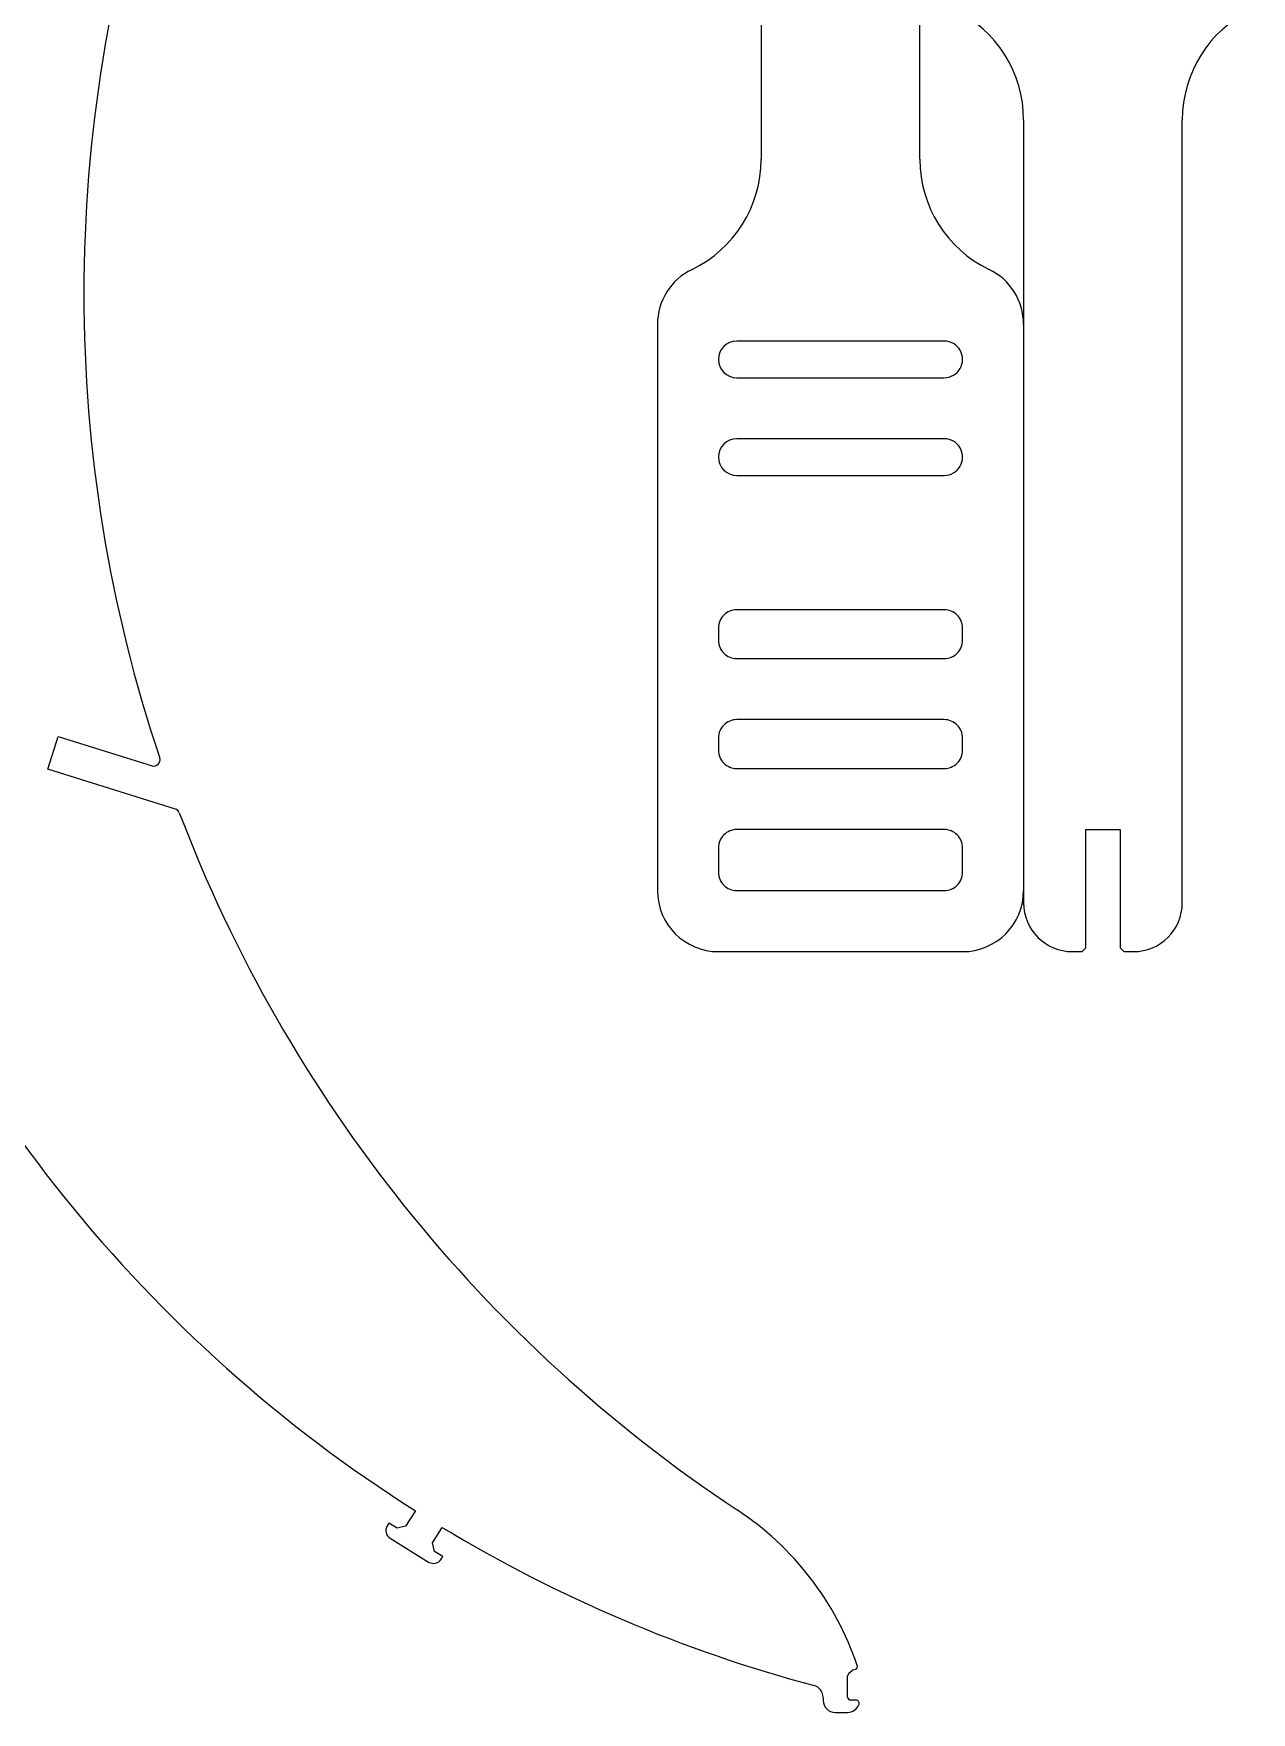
# Model space of a CAD drawing. Extents: x 11 to 185, y 6 to 281.
# Drawn here: x 82.1 to 181.8, y 6.3 to 143.8 of the extents above; entities that cross this region are included whole.
import ezdxf

# ---------------------------------------------------------------- set-up
doc = ezdxf.new("R2010")
doc.units = 0
doc.layers.get('0').update_dxf_attribs({"linetype": 'CONTINUOUS'})

msp = doc.modelspace()

# ---------------------------------------------------------------- linework, layer by layer
at = {"color": 7}
for points in [[(141.66433, 197.577674), (141.66433, 133.464489)], [(154.664315, 133.464489), (154.664315, 197.577674)], [(163.164319, 136.692009), (163.164319, 72.578824)], [(176.164304, 72.578824), (176.164304, 136.692009)], [(133.164326, 119.945985), (133.164326, 73.577632)], [(156.664327, 118.577632), (139.664318, 118.577632)], [(139.664318, 115.57763), (156.664327, 115.57763)], [(156.664327, 110.577632), (139.664318, 110.577632)], [(139.664318, 107.57763), (156.664327, 107.57763)], [(156.664327, 96.577631), (139.664318, 96.577631)], [(138.164316, 95.077631), (138.164316, 94.07763)], [(158.164329, 94.07763), (158.164329, 95.077631)], [(139.664318, 92.577631), (156.664327, 92.577631)], [(156.664327, 87.57763), (139.664318, 87.57763)], [(83.228244, 83.533182), (84.070219, 86.20359), (91.761112, 83.796602)], [(138.164316, 86.077631), (138.164316, 85.07763)], [(158.164329, 85.07763), (158.164329, 86.077631)], [(93.670861, 80.258577), (83.228244, 83.533182)], [(139.664318, 83.57763), (156.664327, 83.57763)], [(156.664327, 78.57763), (139.664318, 78.57763)], [(168.264295, 78.578822), (171.064301, 78.578822)], [(168.264295, 68.878824), (168.264295, 78.578822)], [(171.064301, 78.578822), (171.064301, 68.878824)], [(138.164316, 77.07763), (138.164316, 75.077631)], [(158.164329, 75.077631), (158.164329, 77.07763)], [(139.664318, 73.577632), (156.664327, 73.577632)], [(167.96431, 68.578824), (168.264295, 68.878824)], [(171.064301, 68.878824), (171.364312, 68.578824)], [(138.164316, 68.577631), (158.164329, 68.577631)], [(167.164316, 68.578824), (167.96431, 68.578824)], [(171.364312, 68.578824), (172.164306, 68.578824)], [(113.332551, 22.786818), (112.52975, 21.519597)], [(111.15652, 21.780978), (111.025027, 21.568359)], [(111.832237, 21.363095), (111.15652, 21.780978)], [(112.52975, 21.519597), (111.832237, 21.363095)], [(114.736457, 20.154929), (115.52542, 21.43067)], [(111.268417, 20.536008), (114.415266, 18.589892)], [(114.898718, 19.466694), (114.736457, 20.154929)], [(115.579115, 19.045901), (114.898718, 19.466694)], [(115.447622, 18.833282), (115.579115, 19.045901)], [(148.736817, 7.526551), (148.736817, 9.276558)], [(146.736819, 7.506284), (146.736819, 7.276547)], [(149.443924, 7.276547), (148.986819, 7.276547)], [(147.736819, 6.276554), (148.736817, 6.276554)]]:
    msp.add_lwpolyline(points, dxfattribs=at)
for points in [[(92.387939, 160.506693), (84.095365, 135.826783), (84.094529, 109.113113), (92.385557, 84.432682)], [(163.164319, 136.692009), (163.164314, 140.535484), (160.961507, 144.038845), (157.497632, 145.704344)], [(181.830964, 145.704344), (178.3671, 144.038837), (176.164304, 140.535479), (176.164304, 136.692009)], [(135.99767, 124.452154), (139.461533, 126.11766), (141.664331, 129.621019), (141.66433, 133.46449)], [(154.664315, 133.46449), (154.664319, 129.621013), (156.867128, 126.117653), (160.331002, 124.452154)], [(135.99767, 124.452154), (134.265732, 123.619405), (133.164328, 121.867724), (133.164326, 119.945985)], [(163.164319, 119.945985), (163.164322, 121.867718), (162.062929, 123.619397), (160.331002, 124.452154)], [(139.664318, 118.577632), (138.835891, 118.577632), (138.164318, 117.906058), (138.164318, 117.077631)], [(157.963366, 117.827631), (157.695416, 118.291733), (157.200225, 118.577632), (156.664327, 118.577632)], [(138.164318, 117.077631), (138.164318, 116.249203), (138.835891, 115.57763), (139.664318, 115.57763)], [(157.963366, 116.32763), (158.231315, 116.791732), (158.231315, 117.363529), (157.963366, 117.827631)], [(156.664327, 115.57763), (157.200225, 115.57763), (157.695416, 115.863528), (157.963366, 116.32763)], [(139.664318, 110.577632), (138.835891, 110.577632), (138.164318, 109.906058), (138.164318, 109.077631)], [(157.963366, 109.827631), (157.695416, 110.291733), (157.200225, 110.577632), (156.664327, 110.577632)], [(138.164318, 109.077631), (138.164318, 108.249203), (138.835891, 107.57763), (139.664318, 107.57763)], [(157.963366, 108.32763), (158.231315, 108.791732), (158.231315, 109.363529), (157.963366, 109.827631)], [(156.664327, 107.57763), (157.200225, 107.57763), (157.695416, 107.863528), (157.963366, 108.32763)], [(139.664318, 96.577631), (139.266493, 96.577631), (138.884962, 96.419596), (138.603657, 96.138292)], [(157.724988, 96.138292), (157.443683, 96.419596), (157.062152, 96.577631), (156.664327, 96.577631)], [(138.603657, 96.138292), (138.322352, 95.856987), (138.164316, 95.475456), (138.164316, 95.077631)], [(158.164329, 95.077631), (158.164329, 95.475456), (158.006293, 95.856987), (157.724988, 96.138292)], [(138.164316, 94.07763), (138.164316, 93.679805), (138.322352, 93.298274), (138.603657, 93.01697)], [(157.724988, 93.01697), (158.006293, 93.298274), (158.164329, 93.679805), (158.164329, 94.07763)], [(138.603657, 93.01697), (138.884962, 92.735665), (139.266493, 92.57763), (139.664318, 92.577631)], [(156.664327, 92.577631), (157.062152, 92.57763), (157.443683, 92.735665), (157.724988, 93.01697)], [(138.603657, 87.138291), (138.322352, 86.856987), (138.164316, 86.475456), (138.164316, 86.077631)], [(139.664318, 87.57763), (139.266493, 87.577631), (138.884962, 87.419596), (138.603657, 87.138291)], [(157.724988, 87.138291), (157.443683, 87.419596), (157.062152, 87.577631), (156.664327, 87.57763)], [(158.164329, 86.077631), (158.164329, 86.475456), (158.006293, 86.856987), (157.724988, 87.138291)], [(91.761112, 83.796602), (91.940531, 83.740032), (92.136521, 83.788956), (92.268299, 83.923221)], [(92.268299, 83.923221), (92.40008, 84.057482), (92.445343, 84.254347), (92.385436, 84.432682)], [(138.164316, 85.07763), (138.164316, 84.679805), (138.322352, 84.298274), (138.603657, 84.016969)], [(138.603657, 84.016969), (138.884962, 83.735665), (139.266493, 83.57763), (139.664318, 83.57763)], [(156.664327, 83.57763), (157.062152, 83.57763), (157.443683, 83.735665), (157.724988, 84.016969)], [(157.724988, 84.016969), (158.006293, 84.298274), (158.164329, 84.679805), (158.164329, 85.07763)], [(65.635166, 82.006064), (74.564362, 57.544043), (91.334593, 36.722767), (113.332551, 22.786818)], [(93.987771, 79.959668), (93.933372, 80.102506), (93.816633, 80.212617), (93.670861, 80.258578)], [(93.987771, 79.959668), (102.876972, 56.618123), (118.86029, 36.650773), (139.689176, 22.86659)], [(139.664318, 78.57763), (139.266493, 78.57763), (138.884962, 78.419595), (138.603657, 78.138291)], [(157.724988, 78.138291), (157.443683, 78.419595), (157.062152, 78.57763), (156.664327, 78.57763)], [(138.603657, 78.138291), (138.322352, 77.856986), (138.164316, 77.475455), (138.164316, 77.07763)], [(158.164329, 77.07763), (158.164329, 77.475455), (158.006293, 77.856986), (157.724988, 78.138291)], [(138.164316, 75.077631), (138.164316, 74.679806), (138.322352, 74.298275), (138.603657, 74.016971)], [(157.724988, 74.016971), (158.006293, 74.298275), (158.164329, 74.679806), (158.164329, 75.077631)], [(133.164326, 73.577632), (133.164326, 70.816212), (135.402896, 68.577637), (138.164316, 68.577631)], [(138.603657, 74.016971), (138.884962, 73.735666), (139.266493, 73.577631), (139.664318, 73.577632)], [(156.664327, 73.577632), (157.062152, 73.577631), (157.443683, 73.735666), (157.724988, 74.016971)], [(158.164329, 68.577631), (160.925749, 68.577637), (163.164319, 70.816212), (163.164319, 73.577632)], [(163.164319, 72.578824), (163.164319, 70.369686), (164.955178, 68.578825), (167.164316, 68.578824)], [(172.164306, 68.578824), (174.373444, 68.578825), (176.164304, 70.369686), (176.164304, 72.578824)], [(149.540743, 10.127062), (147.751964, 15.343983), (144.288322, 19.822982), (139.689176, 22.86659)], [(111.025027, 21.568359), (110.807161, 21.216067), (110.91613, 20.753866), (111.268417, 20.536008)], [(115.52542, 21.43067), (125.022528, 15.700695), (135.280075, 11.338298), (145.995205, 8.472331)], [(114.415266, 18.589892), (114.767556, 18.372034), (115.229756, 18.480989), (115.447622, 18.833282)], [(149.370812, 9.805011), (149.093253, 9.728334), (148.862209, 9.535771), (148.736817, 9.276558)], [(149.370812, 9.805011), (149.437267, 9.823267), (149.493195, 9.868352), (149.525368, 9.929312)], [(149.525368, 9.929312), (149.557542, 9.990298), (149.563106, 10.061842), (149.540741, 10.127062)], [(146.736819, 7.506284), (146.736821, 7.959066), (146.432603, 8.355332), (145.995205, 8.472331)], [(146.736819, 7.276547), (146.736821, 6.724255), (147.184539, 6.276554), (147.736819, 6.276554)], [(148.736817, 7.526551), (148.736815, 7.460247), (148.763143, 7.396667), (148.810041, 7.349783)], [(148.736817, 6.276554), (149.160595, 6.276554), (149.538359, 6.543651), (149.679628, 6.943198)], [(148.810041, 7.349783), (148.856925, 7.302873), (148.920515, 7.276547), (148.986819, 7.276547)], [(149.648058, 7.170872), (149.6012, 7.23715), (149.525088, 7.276547), (149.443924, 7.276547)], [(149.679628, 6.943198), (149.706687, 7.019715), (149.694921, 7.10462), (149.648058, 7.170872)]]:
    msp.add_open_spline(points, degree=3, dxfattribs=at)

doc.saveas('drawing.dxf')
